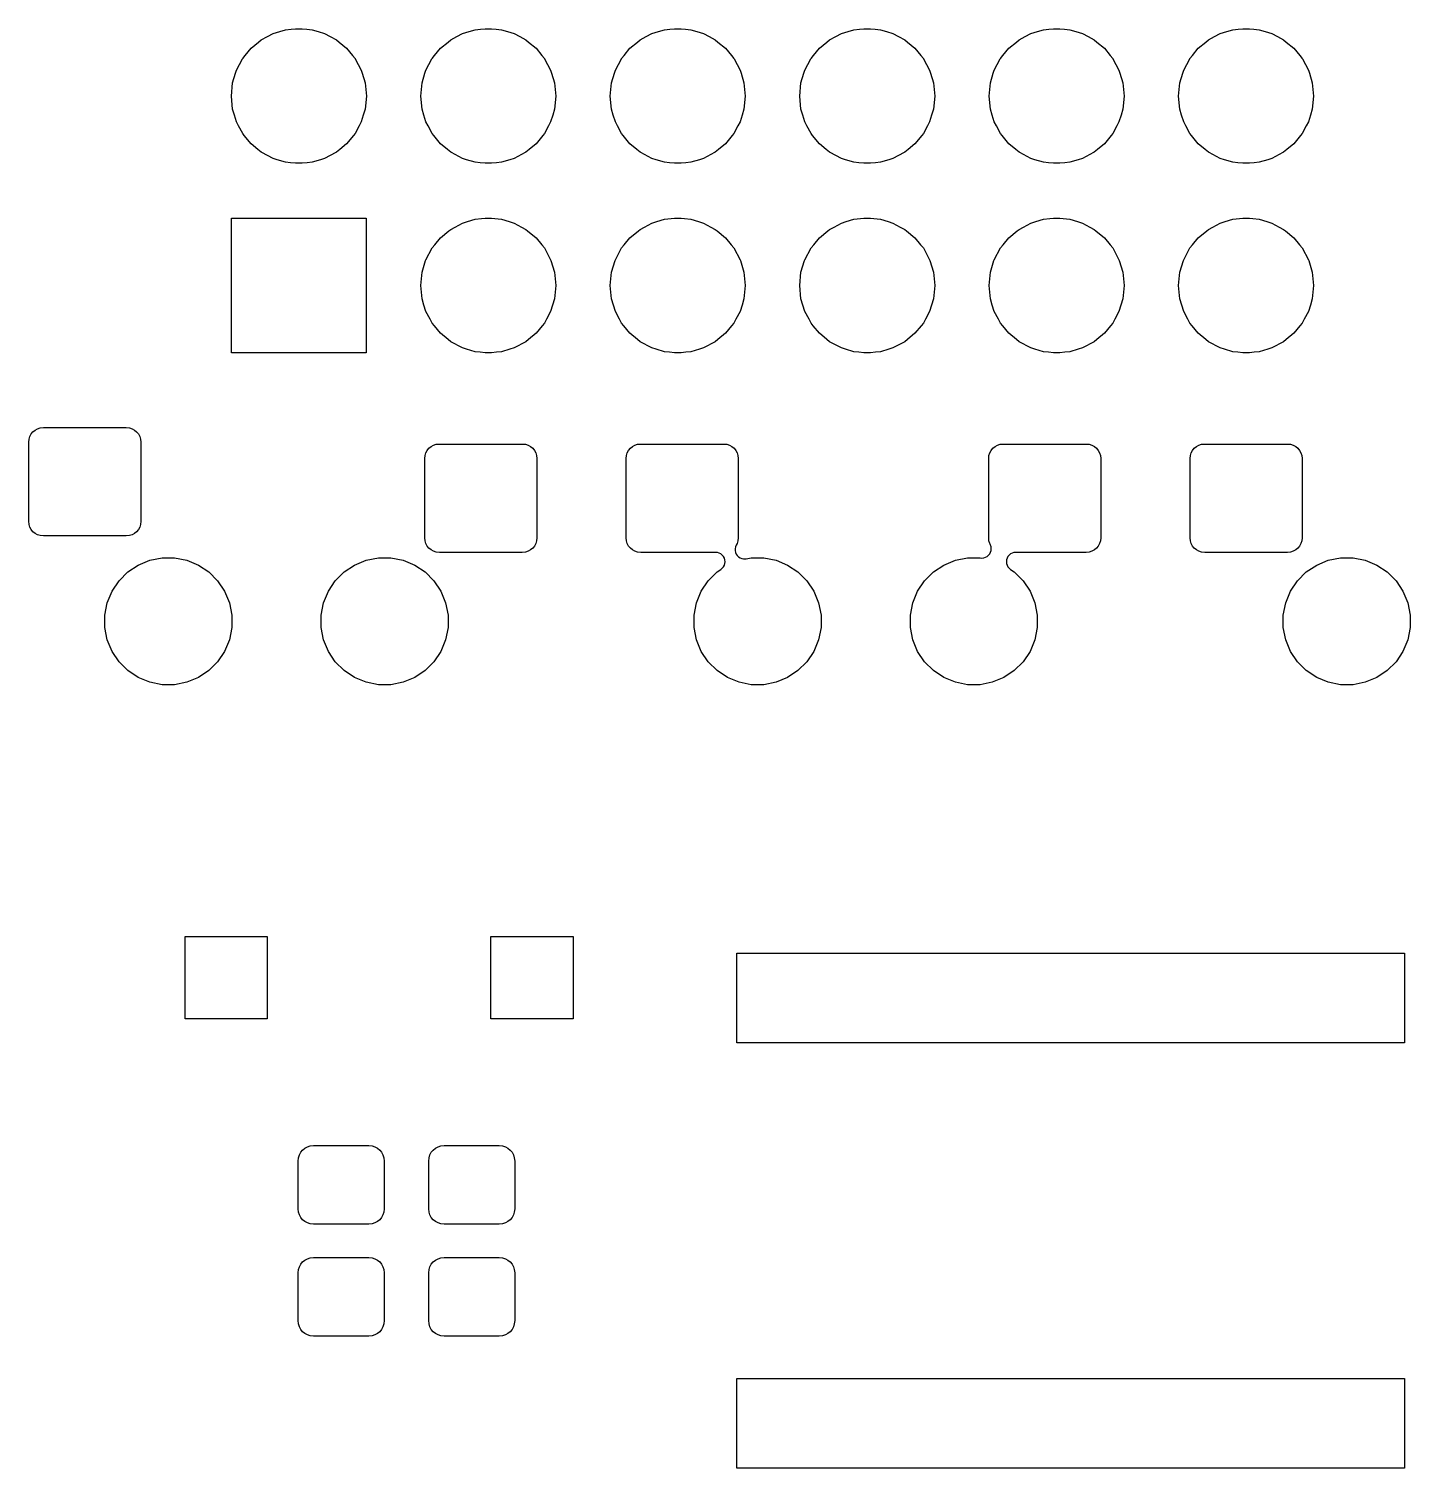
# Model space of a CAD drawing. Extents: x 52 to 208, y -131 to -34.
# Drawn here: x 163.19 to 181.72, y -128.94 to -109.64 of the extents above; entities that cross this region are included whole.
import ezdxf

# ---------------------------------------------------------------- set-up
doc = ezdxf.new("R2010")
doc.units = 0
doc.header["$MEASUREMENT"] = 0
doc.layers.add('BLACK', color=7, linetype='CONTINUOUS')

msp = doc.modelspace()

# ---------------------------------------------------------------- linework, layer by layer
at = {"layer": 'BLACK', "linetype": 'CONTINUOUS'}
for p, q in [((166.313, -109.791), (166.395, -109.748)), ((166.395, -109.748), (166.47, -109.708)), ((166.47, -109.708), (166.559, -109.681)), ((166.559, -109.681), (166.639, -109.656)), ((166.639, -109.656), (166.711, -109.649)), ((166.711, -109.649), (166.772, -109.643)), ((166.772, -109.643), (166.86, -109.643)), ((166.86, -109.643), (166.921, -109.649)), ((166.921, -109.649), (166.993, -109.656)), ((166.993, -109.656), (167.073, -109.681)), ((167.073, -109.681), (167.162, -109.708)), ((167.162, -109.708), (167.237, -109.748)), ((167.237, -109.748), (167.319, -109.791)), ((168.853, -109.791), (168.935, -109.748)), ((168.935, -109.748), (169.01, -109.708)), ((169.01, -109.708), (169.099, -109.681)), ((169.099, -109.681), (169.179, -109.656)), ((169.179, -109.656), (169.251, -109.649)), ((169.251, -109.649), (169.312, -109.643)), ((169.312, -109.643), (169.4, -109.643)), ((169.4, -109.643), (169.461, -109.649)), ((169.461, -109.649), (169.533, -109.656)), ((169.533, -109.656), (169.613, -109.681)), ((169.613, -109.681), (169.702, -109.708)), ((169.702, -109.708), (169.777, -109.748)), ((169.777, -109.748), (169.859, -109.791)), ((171.393, -109.791), (171.475, -109.748)), ((171.475, -109.748), (171.55, -109.708)), ((171.55, -109.708), (171.639, -109.681)), ((171.639, -109.681), (171.719, -109.656)), ((171.719, -109.656), (171.791, -109.649)), ((171.791, -109.649), (171.852, -109.643)), ((171.852, -109.643), (171.94, -109.643)), ((171.94, -109.643), (172.001, -109.649)), ((172.001, -109.649), (172.073, -109.656)), ((172.073, -109.656), (172.153, -109.681)), ((172.153, -109.681), (172.242, -109.708)), ((172.242, -109.708), (172.317, -109.748)), ((172.317, -109.748), (172.399, -109.791)), ((173.933, -109.791), (174.015, -109.748)), ((174.015, -109.748), (174.09, -109.708)), ((174.09, -109.708), (174.179, -109.681)), ((174.179, -109.681), (174.259, -109.656)), ((174.259, -109.656), (174.331, -109.649)), ((174.331, -109.649), (174.392, -109.643)), ((174.392, -109.643), (174.48, -109.643)), ((174.48, -109.643), (174.541, -109.649)), ((174.541, -109.649), (174.613, -109.656)), ((174.613, -109.656), (174.693, -109.681)), ((174.693, -109.681), (174.782, -109.708)), ((174.782, -109.708), (174.857, -109.748)), ((174.857, -109.748), (174.939, -109.791)), ((176.473, -109.791), (176.555, -109.748)), ((176.555, -109.748), (176.63, -109.708)), ((176.63, -109.708), (176.719, -109.681)), ((176.719, -109.681), (176.799, -109.656)), ((176.799, -109.656), (176.871, -109.649)), ((176.871, -109.649), (176.932, -109.643)), ((176.932, -109.643), (177.02, -109.643)), ((177.02, -109.643), (177.081, -109.649)), ((177.081, -109.649), (177.153, -109.656)), ((177.153, -109.656), (177.233, -109.681)), ((177.233, -109.681), (177.322, -109.708)), ((177.322, -109.708), (177.397, -109.748)), ((177.397, -109.748), (177.479, -109.791)), ((179.013, -109.791), (179.095, -109.748)), ((179.095, -109.748), (179.17, -109.708)), ((179.17, -109.708), (179.259, -109.681)), ((179.259, -109.681), (179.339, -109.656)), ((179.339, -109.656), (179.411, -109.649)), ((179.411, -109.649), (179.472, -109.643)), ((179.472, -109.643), (179.56, -109.643)), ((179.56, -109.643), (179.621, -109.649)), ((179.621, -109.649), (179.693, -109.656)), ((179.693, -109.656), (179.773, -109.681)), ((179.773, -109.681), (179.862, -109.708)), ((179.862, -109.708), (179.937, -109.748)), ((179.937, -109.748), (180.019, -109.791)), ((166.097, -110), (166.176, -109.904)), ((166.176, -109.904), (166.277, -109.821)), ((166.277, -109.821), (166.313, -109.791)), ((167.319, -109.791), (167.355, -109.821)), ((167.355, -109.821), (167.456, -109.904)), ((167.456, -109.904), (167.535, -110)), ((168.637, -110), (168.716, -109.904)), ((168.716, -109.904), (168.817, -109.821)), ((168.817, -109.821), (168.853, -109.791)), ((169.859, -109.791), (169.895, -109.821)), ((169.895, -109.821), (169.996, -109.904)), ((169.996, -109.904), (170.075, -110)), ((171.177, -110), (171.256, -109.904)), ((171.256, -109.904), (171.357, -109.821)), ((171.357, -109.821), (171.393, -109.791)), ((172.399, -109.791), (172.435, -109.821)), ((172.435, -109.821), (172.536, -109.904)), ((172.536, -109.904), (172.615, -110)), ((173.717, -110), (173.796, -109.904)), ((173.796, -109.904), (173.897, -109.821)), ((173.897, -109.821), (173.933, -109.791)), ((174.939, -109.791), (174.975, -109.821)), ((174.975, -109.821), (175.076, -109.904)), ((175.076, -109.904), (175.155, -110)), ((176.257, -110), (176.336, -109.904)), ((176.336, -109.904), (176.437, -109.821)), ((176.437, -109.821), (176.473, -109.791)), ((177.479, -109.791), (177.515, -109.821)), ((177.515, -109.821), (177.616, -109.904)), ((177.616, -109.904), (177.695, -110)), ((178.797, -110), (178.876, -109.904)), ((178.876, -109.904), (178.977, -109.821)), ((178.977, -109.821), (179.013, -109.791)), ((180.019, -109.791), (180.055, -109.821)), ((180.055, -109.821), (180.156, -109.904)), ((180.156, -109.904), (180.235, -110)), ((165.98, -110.198), (166.061, -110.045)), ((166.061, -110.045), (166.063, -110.041)), ((166.063, -110.041), (166.097, -110)), ((167.535, -110), (167.569, -110.041)), ((167.569, -110.041), (167.571, -110.045)), ((167.571, -110.045), (167.652, -110.198)), ((168.52, -110.198), (168.601, -110.045)), ((168.601, -110.045), (168.603, -110.041)), ((168.603, -110.041), (168.637, -110)), ((170.075, -110), (170.109, -110.041)), ((170.109, -110.041), (170.111, -110.045)), ((170.111, -110.045), (170.192, -110.198)), ((171.06, -110.198), (171.141, -110.045)), ((171.141, -110.045), (171.143, -110.041)), ((171.143, -110.041), (171.177, -110)), ((172.615, -110), (172.649, -110.041)), ((172.649, -110.041), (172.651, -110.045)), ((172.651, -110.045), (172.732, -110.198)), ((173.6, -110.198), (173.681, -110.045)), ((173.681, -110.045), (173.683, -110.041)), ((173.683, -110.041), (173.717, -110)), ((175.155, -110), (175.189, -110.041)), ((175.189, -110.041), (175.191, -110.045)), ((175.191, -110.045), (175.272, -110.198)), ((176.14, -110.198), (176.221, -110.045)), ((176.221, -110.045), (176.223, -110.041)), ((176.223, -110.041), (176.257, -110)), ((177.695, -110), (177.729, -110.041)), ((177.729, -110.041), (177.731, -110.045)), ((177.731, -110.045), (177.812, -110.198)), ((178.68, -110.198), (178.761, -110.045)), ((178.761, -110.045), (178.763, -110.041)), ((178.763, -110.041), (178.797, -110)), ((180.235, -110), (180.269, -110.041)), ((180.269, -110.041), (180.271, -110.045)), ((180.271, -110.045), (180.352, -110.198)), ((165.928, -110.367), (165.967, -110.237)), ((165.967, -110.237), (165.98, -110.198)), ((167.652, -110.198), (167.665, -110.237)), ((167.665, -110.237), (167.704, -110.367)), ((168.468, -110.367), (168.507, -110.237)), ((168.507, -110.237), (168.52, -110.198)), ((170.192, -110.198), (170.205, -110.237)), ((170.205, -110.237), (170.244, -110.367)), ((171.008, -110.367), (171.047, -110.237)), ((171.047, -110.237), (171.06, -110.198)), ((172.732, -110.198), (172.745, -110.237)), ((172.745, -110.237), (172.784, -110.367)), ((173.548, -110.367), (173.587, -110.237)), ((173.587, -110.237), (173.6, -110.198)), ((175.272, -110.198), (175.285, -110.237)), ((175.285, -110.237), (175.324, -110.367)), ((176.088, -110.367), (176.127, -110.237)), ((176.127, -110.237), (176.14, -110.198)), ((177.812, -110.198), (177.825, -110.237)), ((177.825, -110.237), (177.864, -110.367)), ((178.628, -110.367), (178.667, -110.237)), ((178.667, -110.237), (178.68, -110.198)), ((180.352, -110.198), (180.365, -110.237)), ((180.365, -110.237), (180.404, -110.367)), ((165.911, -110.544), (165.928, -110.367)), ((167.704, -110.367), (167.721, -110.544)), ((168.451, -110.544), (168.468, -110.367)), ((170.244, -110.367), (170.261, -110.544)), ((170.991, -110.544), (171.008, -110.367)), ((172.784, -110.367), (172.801, -110.544)), ((173.531, -110.544), (173.548, -110.367)), ((175.324, -110.367), (175.341, -110.544)), ((176.071, -110.544), (176.088, -110.367)), ((177.864, -110.367), (177.881, -110.544)), ((178.611, -110.544), (178.628, -110.367)), ((180.404, -110.367), (180.421, -110.544)), ((165.928, -110.721), (165.911, -110.544)), ((165.952, -110.799), (165.928, -110.721)), ((167.704, -110.721), (167.68, -110.799)), ((167.721, -110.544), (167.704, -110.721)), ((168.468, -110.721), (168.451, -110.544)), ((168.492, -110.799), (168.468, -110.721)), ((170.244, -110.721), (170.22, -110.799)), ((170.261, -110.544), (170.244, -110.721)), ((171.008, -110.721), (170.991, -110.544)), ((171.032, -110.799), (171.008, -110.721)), ((172.784, -110.721), (172.76, -110.799)), ((172.801, -110.544), (172.784, -110.721)), ((173.548, -110.721), (173.531, -110.544)), ((173.572, -110.799), (173.548, -110.721)), ((175.324, -110.721), (175.3, -110.799)), ((175.341, -110.544), (175.324, -110.721)), ((176.088, -110.721), (176.071, -110.544)), ((176.112, -110.799), (176.088, -110.721)), ((177.864, -110.721), (177.84, -110.799)), ((177.881, -110.544), (177.864, -110.721)), ((178.628, -110.721), (178.611, -110.544)), ((178.652, -110.799), (178.628, -110.721)), ((180.404, -110.721), (180.38, -110.799)), ((180.421, -110.544), (180.404, -110.721)), ((165.98, -110.89), (165.952, -110.799)), ((166.009, -110.945), (165.98, -110.89)), ((167.652, -110.89), (167.623, -110.945)), ((167.68, -110.799), (167.652, -110.89)), ((168.52, -110.89), (168.492, -110.799)), ((168.549, -110.945), (168.52, -110.89)), ((170.192, -110.89), (170.163, -110.945)), ((170.22, -110.799), (170.192, -110.89)), ((171.06, -110.89), (171.032, -110.799)), ((171.089, -110.945), (171.06, -110.89)), ((172.732, -110.89), (172.703, -110.945)), ((172.76, -110.799), (172.732, -110.89)), ((173.6, -110.89), (173.572, -110.799)), ((173.629, -110.945), (173.6, -110.89)), ((175.272, -110.89), (175.243, -110.945)), ((175.3, -110.799), (175.272, -110.89)), ((176.14, -110.89), (176.112, -110.799)), ((176.169, -110.945), (176.14, -110.89)), ((177.812, -110.89), (177.783, -110.945)), ((177.84, -110.799), (177.812, -110.89)), ((178.68, -110.89), (178.652, -110.799)), ((178.709, -110.945), (178.68, -110.89)), ((180.352, -110.89), (180.323, -110.945)), ((180.38, -110.799), (180.352, -110.89)), ((166.063, -111.047), (166.009, -110.945)), ((166.085, -111.073), (166.063, -111.047)), ((166.176, -111.184), (166.085, -111.073)), ((167.547, -111.073), (167.456, -111.184)), ((167.569, -111.047), (167.547, -111.073)), ((167.623, -110.945), (167.569, -111.047)), ((168.603, -111.047), (168.549, -110.945)), ((168.625, -111.073), (168.603, -111.047)), ((168.716, -111.184), (168.625, -111.073)), ((170.087, -111.073), (169.996, -111.184)), ((170.109, -111.047), (170.087, -111.073)), ((170.163, -110.945), (170.109, -111.047)), ((171.143, -111.047), (171.089, -110.945)), ((171.165, -111.073), (171.143, -111.047)), ((171.256, -111.184), (171.165, -111.073)), ((172.627, -111.073), (172.536, -111.184)), ((172.649, -111.047), (172.627, -111.073)), ((172.703, -110.945), (172.649, -111.047)), ((173.683, -111.047), (173.629, -110.945)), ((173.705, -111.073), (173.683, -111.047)), ((173.796, -111.184), (173.705, -111.073)), ((175.167, -111.073), (175.076, -111.184)), ((175.189, -111.047), (175.167, -111.073)), ((175.243, -110.945), (175.189, -111.047)), ((176.223, -111.047), (176.169, -110.945)), ((176.245, -111.073), (176.223, -111.047)), ((176.336, -111.184), (176.245, -111.073)), ((177.707, -111.073), (177.616, -111.184)), ((177.729, -111.047), (177.707, -111.073)), ((177.783, -110.945), (177.729, -111.047)), ((178.763, -111.047), (178.709, -110.945)), ((178.785, -111.073), (178.763, -111.047)), ((178.876, -111.184), (178.785, -111.073)), ((180.247, -111.073), (180.156, -111.184)), ((180.269, -111.047), (180.247, -111.073)), ((180.323, -110.945), (180.269, -111.047)), ((166.268, -111.26), (166.176, -111.184)), ((166.313, -111.297), (166.268, -111.26)), ((166.321, -111.301), (166.313, -111.297)), ((166.47, -111.38), (166.321, -111.301)), ((167.311, -111.301), (167.162, -111.38)), ((167.319, -111.297), (167.311, -111.301)), ((167.364, -111.26), (167.319, -111.297)), ((167.456, -111.184), (167.364, -111.26)), ((168.808, -111.26), (168.716, -111.184)), ((168.853, -111.297), (168.808, -111.26)), ((168.861, -111.301), (168.853, -111.297)), ((169.01, -111.38), (168.861, -111.301)), ((169.851, -111.301), (169.702, -111.38)), ((169.859, -111.297), (169.851, -111.301)), ((169.904, -111.26), (169.859, -111.297)), ((169.996, -111.184), (169.904, -111.26)), ((171.348, -111.26), (171.256, -111.184)), ((171.393, -111.297), (171.348, -111.26)), ((171.401, -111.301), (171.393, -111.297)), ((171.55, -111.38), (171.401, -111.301)), ((172.391, -111.301), (172.242, -111.38)), ((172.399, -111.297), (172.391, -111.301)), ((172.444, -111.26), (172.399, -111.297)), ((172.536, -111.184), (172.444, -111.26)), ((173.888, -111.26), (173.796, -111.184)), ((173.933, -111.297), (173.888, -111.26)), ((173.941, -111.301), (173.933, -111.297)), ((174.09, -111.38), (173.941, -111.301)), ((174.931, -111.301), (174.782, -111.38)), ((174.939, -111.297), (174.931, -111.301)), ((174.984, -111.26), (174.939, -111.297)), ((175.076, -111.184), (174.984, -111.26)), ((176.428, -111.26), (176.336, -111.184)), ((176.473, -111.297), (176.428, -111.26)), ((176.481, -111.301), (176.473, -111.297)), ((176.63, -111.38), (176.481, -111.301)), ((177.471, -111.301), (177.322, -111.38)), ((177.479, -111.297), (177.471, -111.301)), ((177.524, -111.26), (177.479, -111.297)), ((177.616, -111.184), (177.524, -111.26)), ((178.968, -111.26), (178.876, -111.184)), ((179.013, -111.297), (178.968, -111.26)), ((179.021, -111.301), (179.013, -111.297)), ((179.17, -111.38), (179.021, -111.301)), ((180.011, -111.301), (179.862, -111.38)), ((180.019, -111.297), (180.011, -111.301)), ((180.064, -111.26), (180.019, -111.297)), ((180.156, -111.184), (180.064, -111.26)), ((166.526, -111.398), (166.47, -111.38)), ((166.639, -111.432), (166.526, -111.398)), ((166.706, -111.438), (166.639, -111.432)), ((166.772, -111.445), (166.706, -111.438)), ((166.86, -111.445), (166.772, -111.445)), ((166.926, -111.438), (166.86, -111.445)), ((166.993, -111.432), (166.926, -111.438)), ((167.106, -111.398), (166.993, -111.432)), ((167.162, -111.38), (167.106, -111.398)), ((169.066, -111.398), (169.01, -111.38)), ((169.179, -111.432), (169.066, -111.398)), ((169.246, -111.438), (169.179, -111.432)), ((169.312, -111.445), (169.246, -111.438)), ((169.4, -111.445), (169.312, -111.445)), ((169.466, -111.438), (169.4, -111.445)), ((169.533, -111.432), (169.466, -111.438)), ((169.646, -111.398), (169.533, -111.432)), ((169.702, -111.38), (169.646, -111.398)), ((171.606, -111.398), (171.55, -111.38)), ((171.719, -111.432), (171.606, -111.398)), ((171.786, -111.438), (171.719, -111.432)), ((171.852, -111.445), (171.786, -111.438)), ((171.94, -111.445), (171.852, -111.445)), ((172.006, -111.438), (171.94, -111.445)), ((172.073, -111.432), (172.006, -111.438)), ((172.186, -111.398), (172.073, -111.432)), ((172.242, -111.38), (172.186, -111.398)), ((174.146, -111.398), (174.09, -111.38)), ((174.259, -111.432), (174.146, -111.398)), ((174.326, -111.438), (174.259, -111.432)), ((174.392, -111.445), (174.326, -111.438)), ((174.48, -111.445), (174.392, -111.445)), ((174.546, -111.438), (174.48, -111.445)), ((174.613, -111.432), (174.546, -111.438)), ((174.726, -111.398), (174.613, -111.432)), ((174.782, -111.38), (174.726, -111.398)), ((176.686, -111.398), (176.63, -111.38)), ((176.799, -111.432), (176.686, -111.398)), ((176.866, -111.438), (176.799, -111.432)), ((176.932, -111.445), (176.866, -111.438)), ((177.02, -111.445), (176.932, -111.445)), ((177.086, -111.438), (177.02, -111.445)), ((177.153, -111.432), (177.086, -111.438)), ((177.266, -111.398), (177.153, -111.432)), ((177.322, -111.38), (177.266, -111.398)), ((179.226, -111.398), (179.17, -111.38)), ((179.339, -111.432), (179.226, -111.398)), ((179.406, -111.438), (179.339, -111.432)), ((179.472, -111.445), (179.406, -111.438)), ((179.56, -111.445), (179.472, -111.445)), ((179.626, -111.438), (179.56, -111.445)), ((179.693, -111.432), (179.626, -111.438)), ((179.806, -111.398), (179.693, -111.432)), ((179.862, -111.38), (179.806, -111.398)), ((165.915, -113.985), (165.915, -112.183)), ((165.915, -112.183), (167.717, -112.183)), ((167.717, -112.183), (167.717, -113.985)), ((168.912, -112.3), (169.01, -112.248)), ((169.01, -112.248), (169.076, -112.227)), ((169.076, -112.227), (169.179, -112.196)), ((169.179, -112.196), (169.267, -112.187)), ((169.267, -112.187), (169.312, -112.183)), ((169.312, -112.183), (169.4, -112.183)), ((169.4, -112.183), (169.445, -112.187)), ((169.445, -112.187), (169.533, -112.196)), ((169.533, -112.196), (169.636, -112.227)), ((169.636, -112.227), (169.702, -112.248)), ((169.702, -112.248), (169.8, -112.3)), ((171.452, -112.3), (171.55, -112.248)), ((171.55, -112.248), (171.616, -112.227)), ((171.616, -112.227), (171.719, -112.196)), ((171.719, -112.196), (171.807, -112.187)), ((171.807, -112.187), (171.852, -112.183)), ((171.852, -112.183), (171.94, -112.183)), ((171.94, -112.183), (171.985, -112.187)), ((171.985, -112.187), (172.073, -112.196)), ((172.073, -112.196), (172.176, -112.227)), ((172.176, -112.227), (172.242, -112.248)), ((172.242, -112.248), (172.34, -112.3)), ((173.992, -112.3), (174.09, -112.248)), ((174.09, -112.248), (174.156, -112.227)), ((174.156, -112.227), (174.259, -112.196)), ((174.259, -112.196), (174.347, -112.187)), ((174.347, -112.187), (174.392, -112.183)), ((174.392, -112.183), (174.48, -112.183)), ((174.48, -112.183), (174.525, -112.187)), ((174.525, -112.187), (174.613, -112.196)), ((174.613, -112.196), (174.716, -112.227)), ((174.716, -112.227), (174.782, -112.248)), ((174.782, -112.248), (174.88, -112.3)), ((176.532, -112.3), (176.63, -112.248)), ((176.63, -112.248), (176.696, -112.227)), ((176.696, -112.227), (176.799, -112.196)), ((176.799, -112.196), (176.887, -112.187)), ((176.887, -112.187), (176.932, -112.183)), ((176.932, -112.183), (177.02, -112.183)), ((177.02, -112.183), (177.065, -112.187)), ((177.065, -112.187), (177.153, -112.196)), ((177.153, -112.196), (177.256, -112.227)), ((177.256, -112.227), (177.322, -112.248)), ((177.322, -112.248), (177.42, -112.3)), ((179.072, -112.3), (179.17, -112.248)), ((179.17, -112.248), (179.236, -112.227)), ((179.236, -112.227), (179.339, -112.196)), ((179.339, -112.196), (179.427, -112.187)), ((179.427, -112.187), (179.472, -112.183)), ((179.472, -112.183), (179.56, -112.183)), ((179.56, -112.183), (179.605, -112.187)), ((179.605, -112.187), (179.693, -112.196)), ((179.693, -112.196), (179.796, -112.227)), ((179.796, -112.227), (179.862, -112.248)), ((179.862, -112.248), (179.96, -112.3)), ((168.639, -112.537), (168.716, -112.444)), ((168.716, -112.444), (168.829, -112.351)), ((168.829, -112.351), (168.853, -112.331)), ((168.853, -112.331), (168.912, -112.3)), ((169.8, -112.3), (169.859, -112.331)), ((169.859, -112.331), (169.883, -112.351)), ((169.883, -112.351), (169.996, -112.444)), ((169.996, -112.444), (170.073, -112.537)), ((171.179, -112.537), (171.256, -112.444)), ((171.256, -112.444), (171.369, -112.351)), ((171.369, -112.351), (171.393, -112.331)), ((171.393, -112.331), (171.452, -112.3)), ((172.34, -112.3), (172.399, -112.331)), ((172.399, -112.331), (172.423, -112.351)), ((172.423, -112.351), (172.536, -112.444)), ((172.536, -112.444), (172.613, -112.537)), ((173.719, -112.537), (173.796, -112.444)), ((173.796, -112.444), (173.909, -112.351)), ((173.909, -112.351), (173.933, -112.331)), ((173.933, -112.331), (173.992, -112.3)), ((174.88, -112.3), (174.939, -112.331)), ((174.939, -112.331), (174.963, -112.351)), ((174.963, -112.351), (175.076, -112.444)), ((175.076, -112.444), (175.153, -112.537)), ((176.259, -112.537), (176.336, -112.444)), ((176.336, -112.444), (176.449, -112.351)), ((176.449, -112.351), (176.473, -112.331)), ((176.473, -112.331), (176.532, -112.3)), ((177.42, -112.3), (177.479, -112.331)), ((177.479, -112.331), (177.503, -112.351)), ((177.503, -112.351), (177.616, -112.444)), ((177.616, -112.444), (177.693, -112.537)), ((178.799, -112.537), (178.876, -112.444)), ((178.876, -112.444), (178.989, -112.351)), ((178.989, -112.351), (179.013, -112.331)), ((179.013, -112.331), (179.072, -112.3)), ((179.96, -112.3), (180.019, -112.331)), ((180.019, -112.331), (180.043, -112.351)), ((180.043, -112.351), (180.156, -112.444)), ((180.156, -112.444), (180.233, -112.537)), ((168.52, -112.738), (168.603, -112.581)), ((168.603, -112.581), (168.639, -112.537)), ((168.603, -112.581), (168.603, -112.581)), ((170.073, -112.537), (170.109, -112.581)), ((170.109, -112.581), (170.109, -112.581)), ((170.109, -112.581), (170.192, -112.738)), ((171.06, -112.738), (171.143, -112.581)), ((171.143, -112.581), (171.179, -112.537)), ((171.143, -112.581), (171.143, -112.581)), ((172.613, -112.537), (172.649, -112.581)), ((172.649, -112.581), (172.649, -112.581)), ((172.649, -112.581), (172.732, -112.738)), ((173.6, -112.738), (173.683, -112.581)), ((173.683, -112.581), (173.719, -112.537)), ((173.683, -112.581), (173.683, -112.581)), ((175.153, -112.537), (175.189, -112.581)), ((175.189, -112.581), (175.189, -112.581)), ((175.189, -112.581), (175.272, -112.738)), ((176.14, -112.738), (176.223, -112.581)), ((176.223, -112.581), (176.259, -112.537)), ((176.223, -112.581), (176.223, -112.581)), ((177.693, -112.537), (177.729, -112.581)), ((177.729, -112.581), (177.729, -112.581)), ((177.729, -112.581), (177.812, -112.738)), ((178.68, -112.738), (178.763, -112.581)), ((178.763, -112.581), (178.799, -112.537)), ((178.763, -112.581), (178.763, -112.581)), ((180.233, -112.537), (180.269, -112.581)), ((180.269, -112.581), (180.269, -112.581)), ((180.269, -112.581), (180.352, -112.738)), ((168.468, -112.907), (168.516, -112.748)), ((168.516, -112.748), (168.52, -112.738)), ((170.192, -112.738), (170.196, -112.748)), ((170.196, -112.748), (170.244, -112.907)), ((171.008, -112.907), (171.056, -112.748)), ((171.056, -112.748), (171.06, -112.738)), ((172.732, -112.738), (172.736, -112.748)), ((172.736, -112.748), (172.784, -112.907)), ((173.548, -112.907), (173.596, -112.748)), ((173.596, -112.748), (173.6, -112.738)), ((175.272, -112.738), (175.276, -112.748)), ((175.276, -112.748), (175.324, -112.907)), ((176.088, -112.907), (176.136, -112.748)), ((176.136, -112.748), (176.14, -112.738)), ((177.812, -112.738), (177.816, -112.748)), ((177.816, -112.748), (177.864, -112.907)), ((178.628, -112.907), (178.676, -112.748)), ((178.676, -112.748), (178.68, -112.738)), ((180.352, -112.738), (180.356, -112.748)), ((180.356, -112.748), (180.404, -112.907)), ((168.451, -113.084), (168.468, -112.907)), ((170.244, -112.907), (170.261, -113.084)), ((170.991, -113.084), (171.008, -112.907)), ((172.784, -112.907), (172.801, -113.084)), ((173.531, -113.084), (173.548, -112.907)), ((175.324, -112.907), (175.341, -113.084)), ((176.071, -113.084), (176.088, -112.907)), ((177.864, -112.907), (177.881, -113.084)), ((178.611, -113.084), (178.628, -112.907)), ((180.404, -112.907), (180.421, -113.084)), ((168.468, -113.261), (168.451, -113.084)), ((170.261, -113.084), (170.244, -113.261)), ((171.008, -113.261), (170.991, -113.084)), ((172.801, -113.084), (172.784, -113.261)), ((173.548, -113.261), (173.531, -113.084)), ((175.341, -113.084), (175.324, -113.261)), ((176.088, -113.261), (176.071, -113.084)), ((177.881, -113.084), (177.864, -113.261)), ((178.628, -113.261), (178.611, -113.084)), ((180.421, -113.084), (180.404, -113.261)), ((168.494, -113.348), (168.468, -113.261)), ((168.52, -113.43), (168.494, -113.348)), ((168.576, -113.536), (168.52, -113.43)), ((170.192, -113.43), (170.136, -113.536)), ((170.218, -113.348), (170.192, -113.43)), ((170.244, -113.261), (170.218, -113.348)), ((171.034, -113.348), (171.008, -113.261)), ((171.06, -113.43), (171.034, -113.348)), ((171.116, -113.536), (171.06, -113.43)), ((172.732, -113.43), (172.676, -113.536)), ((172.758, -113.348), (172.732, -113.43)), ((172.784, -113.261), (172.758, -113.348)), ((173.574, -113.348), (173.548, -113.261)), ((173.6, -113.43), (173.574, -113.348)), ((173.656, -113.536), (173.6, -113.43)), ((175.272, -113.43), (175.216, -113.536)), ((175.298, -113.348), (175.272, -113.43)), ((175.324, -113.261), (175.298, -113.348)), ((176.114, -113.348), (176.088, -113.261)), ((176.14, -113.43), (176.114, -113.348)), ((176.196, -113.536), (176.14, -113.43)), ((177.812, -113.43), (177.756, -113.536)), ((177.838, -113.348), (177.812, -113.43)), ((177.864, -113.261), (177.838, -113.348)), ((178.654, -113.348), (178.628, -113.261)), ((178.68, -113.43), (178.654, -113.348)), ((178.736, -113.536), (178.68, -113.43)), ((180.352, -113.43), (180.296, -113.536)), ((180.378, -113.348), (180.352, -113.43)), ((180.404, -113.261), (180.378, -113.348)), ((168.603, -113.587), (168.576, -113.536)), ((168.633, -113.623), (168.603, -113.587)), ((168.716, -113.724), (168.633, -113.623)), ((170.079, -113.623), (169.996, -113.724)), ((170.109, -113.587), (170.079, -113.623)), ((170.136, -113.536), (170.109, -113.587)), ((171.143, -113.587), (171.116, -113.536)), ((171.173, -113.623), (171.143, -113.587)), ((171.256, -113.724), (171.173, -113.623)), ((172.619, -113.623), (172.536, -113.724)), ((172.649, -113.587), (172.619, -113.623)), ((172.676, -113.536), (172.649, -113.587)), ((173.683, -113.587), (173.656, -113.536)), ((173.713, -113.623), (173.683, -113.587)), ((173.796, -113.724), (173.713, -113.623)), ((175.159, -113.623), (175.076, -113.724)), ((175.189, -113.587), (175.159, -113.623)), ((175.216, -113.536), (175.189, -113.587)), ((176.223, -113.587), (176.196, -113.536)), ((176.253, -113.623), (176.223, -113.587)), ((176.336, -113.724), (176.253, -113.623)), ((177.699, -113.623), (177.616, -113.724)), ((177.729, -113.587), (177.699, -113.623)), ((177.756, -113.536), (177.729, -113.587)), ((178.763, -113.587), (178.736, -113.536)), ((178.793, -113.623), (178.763, -113.587)), ((178.876, -113.724), (178.793, -113.623)), ((180.239, -113.623), (180.156, -113.724)), ((180.269, -113.587), (180.239, -113.623)), ((180.296, -113.536), (180.269, -113.587)), ((168.817, -113.807), (168.716, -113.724)), ((168.853, -113.837), (168.817, -113.807)), ((169.895, -113.807), (169.859, -113.837)), ((169.996, -113.724), (169.895, -113.807)), ((171.357, -113.807), (171.256, -113.724)), ((171.393, -113.837), (171.357, -113.807)), ((172.435, -113.807), (172.399, -113.837)), ((172.536, -113.724), (172.435, -113.807)), ((173.897, -113.807), (173.796, -113.724)), ((173.933, -113.837), (173.897, -113.807)), ((174.975, -113.807), (174.939, -113.837)), ((175.076, -113.724), (174.975, -113.807)), ((176.437, -113.807), (176.336, -113.724)), ((176.473, -113.837), (176.437, -113.807)), ((177.515, -113.807), (177.479, -113.837)), ((177.616, -113.724), (177.515, -113.807)), ((178.977, -113.807), (178.876, -113.724)), ((179.013, -113.837), (178.977, -113.807)), ((180.055, -113.807), (180.019, -113.837)), ((180.156, -113.724), (180.055, -113.807)), ((167.717, -113.985), (165.915, -113.985)), ((169.01, -113.92), (168.853, -113.837)), ((168.853, -113.837), (168.853, -113.837)), ((169.066, -113.938), (169.01, -113.92)), ((169.179, -113.972), (169.066, -113.938)), ((169.246, -113.978), (169.179, -113.972)), ((169.312, -113.985), (169.246, -113.978)), ((169.4, -113.985), (169.312, -113.985)), ((169.466, -113.978), (169.4, -113.985)), ((169.533, -113.972), (169.466, -113.978)), ((169.646, -113.938), (169.533, -113.972)), ((169.702, -113.92), (169.646, -113.938)), ((169.859, -113.837), (169.702, -113.92)), ((169.859, -113.837), (169.859, -113.837)), ((171.55, -113.92), (171.393, -113.837)), ((171.393, -113.837), (171.393, -113.837)), ((171.606, -113.938), (171.55, -113.92)), ((171.719, -113.972), (171.606, -113.938)), ((171.786, -113.978), (171.719, -113.972)), ((171.852, -113.985), (171.786, -113.978)), ((171.94, -113.985), (171.852, -113.985)), ((172.006, -113.978), (171.94, -113.985)), ((172.073, -113.972), (172.006, -113.978)), ((172.186, -113.938), (172.073, -113.972)), ((172.242, -113.92), (172.186, -113.938)), ((172.399, -113.837), (172.242, -113.92)), ((172.399, -113.837), (172.399, -113.837)), ((174.09, -113.92), (173.933, -113.837)), ((173.933, -113.837), (173.933, -113.837)), ((174.146, -113.938), (174.09, -113.92)), ((174.259, -113.972), (174.146, -113.938)), ((174.326, -113.978), (174.259, -113.972)), ((174.392, -113.985), (174.326, -113.978)), ((174.48, -113.985), (174.392, -113.985)), ((174.546, -113.978), (174.48, -113.985)), ((174.613, -113.972), (174.546, -113.978)), ((174.726, -113.938), (174.613, -113.972)), ((174.782, -113.92), (174.726, -113.938)), ((174.939, -113.837), (174.782, -113.92)), ((174.939, -113.837), (174.939, -113.837)), ((176.63, -113.92), (176.473, -113.837)), ((176.473, -113.837), (176.473, -113.837)), ((176.686, -113.938), (176.63, -113.92)), ((176.799, -113.972), (176.686, -113.938)), ((176.866, -113.978), (176.799, -113.972)), ((176.932, -113.985), (176.866, -113.978)), ((177.02, -113.985), (176.932, -113.985)), ((177.086, -113.978), (177.02, -113.985)), ((177.153, -113.972), (177.086, -113.978)), ((177.266, -113.938), (177.153, -113.972)), ((177.322, -113.92), (177.266, -113.938)), ((177.479, -113.837), (177.322, -113.92)), ((177.479, -113.837), (177.479, -113.837)), ((179.17, -113.92), (179.013, -113.837)), ((179.013, -113.837), (179.013, -113.837)), ((179.226, -113.938), (179.17, -113.92)), ((179.339, -113.972), (179.226, -113.938)), ((179.406, -113.978), (179.339, -113.972)), ((179.472, -113.985), (179.406, -113.978)), ((179.56, -113.985), (179.472, -113.985)), ((179.626, -113.978), (179.56, -113.985)), ((179.693, -113.972), (179.626, -113.978)), ((179.806, -113.938), (179.693, -113.972)), ((179.862, -113.92), (179.806, -113.938)), ((180.019, -113.837), (179.862, -113.92)), ((180.019, -113.837), (180.019, -113.837)), ((163.195, -115.184), (163.199, -115.141)), ((163.199, -115.141), (163.21, -115.106)), ((163.21, -115.106), (163.228, -115.073)), ((163.228, -115.073), (163.251, -115.044)), ((163.251, -115.044), (163.28, -115.021)), ((163.28, -115.021), (163.313, -115.003)), ((163.313, -115.003), (163.348, -114.992)), ((163.348, -114.992), (163.391, -114.988)), ((163.391, -114.988), (164.501, -114.988)), ((164.501, -114.988), (164.544, -114.992)), ((164.544, -114.992), (164.579, -115.003)), ((164.579, -115.003), (164.612, -115.021)), ((164.612, -115.021), (164.641, -115.044)), ((164.641, -115.044), (164.664, -115.073)), ((164.664, -115.073), (164.682, -115.106)), ((164.682, -115.106), (164.693, -115.141)), ((164.693, -115.141), (164.697, -115.184)), ((163.195, -116.244), (163.195, -115.184)), ((164.697, -115.184), (164.697, -116.244)), ((168.505, -115.404), (168.509, -115.361)), ((168.509, -115.361), (168.52, -115.326)), ((168.52, -115.326), (168.538, -115.293)), ((168.538, -115.293), (168.561, -115.264)), ((168.561, -115.264), (168.59, -115.241)), ((168.59, -115.241), (168.623, -115.223)), ((168.623, -115.223), (168.658, -115.212)), ((168.658, -115.212), (168.701, -115.208)), ((168.701, -115.208), (169.811, -115.208)), ((169.811, -115.208), (169.854, -115.212)), ((169.854, -115.212), (169.889, -115.223)), ((169.889, -115.223), (169.922, -115.241)), ((169.922, -115.241), (169.951, -115.264)), ((169.951, -115.264), (169.974, -115.293)), ((169.974, -115.293), (169.992, -115.326)), ((169.992, -115.326), (170.003, -115.361)), ((170.003, -115.361), (170.007, -115.404)), ((171.205, -115.404), (171.209, -115.361)), ((171.209, -115.361), (171.22, -115.326)), ((171.22, -115.326), (171.238, -115.293)), ((171.238, -115.293), (171.261, -115.264)), ((171.261, -115.264), (171.29, -115.241)), ((171.29, -115.241), (171.323, -115.223)), ((171.323, -115.223), (171.358, -115.212)), ((171.358, -115.212), (171.401, -115.208)), ((171.401, -115.208), (172.511, -115.208)), ((172.511, -115.208), (172.554, -115.212)), ((172.554, -115.212), (172.589, -115.223)), ((172.589, -115.223), (172.622, -115.241)), ((172.622, -115.241), (172.651, -115.264)), ((172.651, -115.264), (172.674, -115.293)), ((172.674, -115.293), (172.692, -115.326)), ((172.692, -115.326), (172.703, -115.361)), ((172.703, -115.361), (172.707, -115.404)), ((176.065, -115.404), (176.069, -115.361)), ((176.069, -115.361), (176.08, -115.326)), ((176.08, -115.326), (176.098, -115.293)), ((176.098, -115.293), (176.121, -115.264)), ((176.121, -115.264), (176.15, -115.241)), ((176.15, -115.241), (176.183, -115.223)), ((176.183, -115.223), (176.218, -115.212)), ((176.218, -115.212), (176.261, -115.208)), ((176.261, -115.208), (177.371, -115.208)), ((177.371, -115.208), (177.414, -115.212)), ((177.414, -115.212), (177.449, -115.223)), ((177.449, -115.223), (177.482, -115.241)), ((177.482, -115.241), (177.511, -115.264)), ((177.511, -115.264), (177.534, -115.293)), ((177.534, -115.293), (177.552, -115.326)), ((177.552, -115.326), (177.563, -115.361)), ((177.563, -115.361), (177.567, -115.404)), ((178.765, -115.404), (178.769, -115.361)), ((178.769, -115.361), (178.78, -115.326)), ((178.78, -115.326), (178.798, -115.293)), ((178.798, -115.293), (178.821, -115.264)), ((178.821, -115.264), (178.85, -115.241)), ((178.85, -115.241), (178.883, -115.223)), ((178.883, -115.223), (178.918, -115.212)), ((178.918, -115.212), (178.961, -115.208)), ((178.961, -115.208), (180.071, -115.208)), ((180.071, -115.208), (180.114, -115.212)), ((180.114, -115.212), (180.149, -115.223)), ((180.149, -115.223), (180.182, -115.241)), ((180.182, -115.241), (180.211, -115.264)), ((180.211, -115.264), (180.234, -115.293)), ((180.234, -115.293), (180.252, -115.326)), ((180.252, -115.326), (180.263, -115.361)), ((180.263, -115.361), (180.267, -115.404)), ((168.505, -116.464), (168.505, -115.404)), ((170.007, -115.404), (170.007, -116.464)), ((171.205, -116.464), (171.205, -115.404)), ((172.707, -115.404), (172.707, -116.464)), ((176.065, -116.464), (176.065, -115.404)), ((177.567, -115.404), (177.567, -116.464)), ((178.765, -116.464), (178.765, -115.404)), ((180.267, -115.404), (180.267, -116.464)), ((163.199, -116.287), (163.195, -116.244)), ((163.21, -116.322), (163.199, -116.287)), ((163.228, -116.355), (163.21, -116.322)), ((164.682, -116.322), (164.664, -116.355)), ((164.693, -116.287), (164.682, -116.322)), ((164.697, -116.244), (164.693, -116.287)), ((163.251, -116.384), (163.228, -116.355)), ((163.28, -116.407), (163.251, -116.384)), ((163.313, -116.425), (163.28, -116.407)), ((163.348, -116.436), (163.313, -116.425)), ((163.391, -116.44), (163.348, -116.436)), ((164.501, -116.44), (163.391, -116.44)), ((164.544, -116.436), (164.501, -116.44)), ((164.579, -116.425), (164.544, -116.436)), ((164.612, -116.407), (164.579, -116.425)), ((164.641, -116.384), (164.612, -116.407)), ((164.664, -116.355), (164.641, -116.384)), ((168.509, -116.507), (168.505, -116.464)), ((168.52, -116.542), (168.509, -116.507)), ((170.003, -116.507), (169.992, -116.542)), ((170.007, -116.464), (170.003, -116.507)), ((171.209, -116.507), (171.205, -116.464)), ((171.22, -116.542), (171.209, -116.507)), ((172.703, -116.507), (172.692, -116.542)), ((172.707, -116.464), (172.703, -116.507)), ((176.069, -116.507), (176.065, -116.464)), ((176.08, -116.542), (176.069, -116.507)), ((177.563, -116.507), (177.552, -116.542)), ((177.567, -116.464), (177.563, -116.507)), ((178.769, -116.507), (178.765, -116.464)), ((178.78, -116.542), (178.769, -116.507)), ((180.263, -116.507), (180.252, -116.542)), ((180.267, -116.464), (180.263, -116.507)), ((168.538, -116.575), (168.52, -116.542)), ((168.561, -116.604), (168.538, -116.575)), ((168.59, -116.627), (168.561, -116.604)), ((168.623, -116.645), (168.59, -116.627)), ((168.658, -116.656), (168.623, -116.645)), ((168.701, -116.66), (168.658, -116.656)), ((169.811, -116.66), (168.701, -116.66)), ((169.854, -116.656), (169.811, -116.66)), ((169.889, -116.645), (169.854, -116.656)), ((169.922, -116.627), (169.889, -116.645)), ((169.951, -116.604), (169.922, -116.627)), ((169.974, -116.575), (169.951, -116.604)), ((169.992, -116.542), (169.974, -116.575)), ((171.238, -116.575), (171.22, -116.542)), ((171.261, -116.604), (171.238, -116.575)), ((171.29, -116.627), (171.261, -116.604)), ((171.323, -116.645), (171.29, -116.627)), ((171.358, -116.656), (171.323, -116.645)), ((171.401, -116.66), (171.358, -116.656)), ((172.405, -116.66), (171.401, -116.66)), ((172.429, -116.662), (172.405, -116.66)), ((172.453, -116.67), (172.429, -116.662)), ((172.474, -116.681), (172.453, -116.67)), ((172.493, -116.697), (172.474, -116.681)), ((172.509, -116.716), (172.493, -116.697)), ((172.521, -116.737), (172.509, -116.716)), ((172.671, -116.588), (172.666, -116.612)), ((172.666, -116.612), (172.666, -116.636)), ((172.666, -116.636), (172.671, -116.66)), ((172.68, -116.565), (172.671, -116.588)), ((172.671, -116.66), (172.68, -116.683)), ((172.692, -116.542), (172.68, -116.565)), ((172.68, -116.683), (172.694, -116.703)), ((172.694, -116.703), (172.711, -116.72)), ((176.023, -116.726), (176.044, -116.714)), ((176.044, -116.714), (176.063, -116.699)), ((176.063, -116.699), (176.079, -116.68)), ((176.079, -116.68), (176.09, -116.658)), ((176.085, -116.552), (176.08, -116.542)), ((176.097, -116.586), (176.085, -116.552)), ((176.09, -116.658), (176.097, -116.635)), ((176.1, -116.611), (176.097, -116.586)), ((176.097, -116.635), (176.1, -116.611)), ((176.323, -116.716), (176.311, -116.737)), ((176.339, -116.697), (176.323, -116.716)), ((176.358, -116.681), (176.339, -116.697)), ((176.379, -116.67), (176.358, -116.681)), ((176.403, -116.662), (176.379, -116.67)), ((176.427, -116.66), (176.403, -116.662)), ((177.371, -116.66), (176.427, -116.66)), ((177.414, -116.656), (177.371, -116.66)), ((177.449, -116.645), (177.414, -116.656)), ((177.482, -116.627), (177.449, -116.645)), ((177.511, -116.604), (177.482, -116.627)), ((177.534, -116.575), (177.511, -116.604)), ((177.552, -116.542), (177.534, -116.575)), ((178.798, -116.575), (178.78, -116.542)), ((178.821, -116.604), (178.798, -116.575)), ((178.85, -116.627), (178.821, -116.604)), ((178.883, -116.645), (178.85, -116.627)), ((178.918, -116.656), (178.883, -116.645)), ((178.961, -116.66), (178.918, -116.656)), ((180.071, -116.66), (178.961, -116.66)), ((180.114, -116.656), (180.071, -116.66)), ((180.149, -116.645), (180.114, -116.656)), ((180.182, -116.627), (180.149, -116.645)), ((180.211, -116.604), (180.182, -116.627)), ((180.234, -116.575), (180.211, -116.604)), ((180.252, -116.542), (180.234, -116.575)), ((164.524, -116.923), (164.663, -116.83)), ((164.663, -116.83), (164.818, -116.766)), ((164.818, -116.766), (164.982, -116.733)), ((164.982, -116.733), (165.15, -116.733)), ((165.15, -116.733), (165.314, -116.766)), ((165.314, -116.766), (165.469, -116.83)), ((165.469, -116.83), (165.608, -116.923)), ((167.424, -116.923), (167.563, -116.83)), ((167.563, -116.83), (167.718, -116.766)), ((167.718, -116.766), (167.882, -116.733)), ((167.882, -116.733), (168.05, -116.733)), ((168.05, -116.733), (168.214, -116.766)), ((168.214, -116.766), (168.369, -116.83)), ((168.369, -116.83), (168.508, -116.923)), ((172.424, -116.923), (172.474, -116.889)), ((172.474, -116.889), (172.493, -116.873)), ((172.493, -116.873), (172.509, -116.854)), ((172.509, -116.854), (172.521, -116.833)), ((172.528, -116.761), (172.521, -116.737)), ((172.521, -116.833), (172.528, -116.809)), ((172.53, -116.785), (172.528, -116.761)), ((172.528, -116.809), (172.53, -116.785)), ((172.711, -116.72), (172.731, -116.734)), ((172.731, -116.734), (172.754, -116.743)), ((172.754, -116.743), (172.778, -116.748)), ((172.778, -116.748), (172.802, -116.748)), ((172.802, -116.748), (172.815, -116.746)), ((172.815, -116.746), (172.882, -116.733)), ((172.882, -116.733), (173.05, -116.733)), ((173.05, -116.733), (173.214, -116.766)), ((173.214, -116.766), (173.369, -116.83)), ((173.369, -116.83), (173.508, -116.923)), ((175.324, -116.923), (175.463, -116.83)), ((175.463, -116.83), (175.618, -116.766)), ((175.618, -116.766), (175.782, -116.733)), ((175.782, -116.733), (175.95, -116.733)), ((175.95, -116.733), (175.95, -116.733)), ((175.95, -116.733), (175.975, -116.736)), ((175.975, -116.736), (175.999, -116.733)), ((175.999, -116.733), (176.023, -116.726)), ((176.304, -116.761), (176.302, -116.785)), ((176.302, -116.785), (176.304, -116.809)), ((176.311, -116.737), (176.304, -116.761)), ((176.304, -116.809), (176.311, -116.833)), ((176.311, -116.833), (176.323, -116.854)), ((176.323, -116.854), (176.339, -116.873)), ((176.339, -116.873), (176.358, -116.889)), ((176.358, -116.889), (176.408, -116.923)), ((180.324, -116.923), (180.463, -116.83)), ((180.463, -116.83), (180.618, -116.766)), ((180.618, -116.766), (180.782, -116.733)), ((180.782, -116.733), (180.95, -116.733)), ((180.95, -116.733), (181.114, -116.766)), ((181.114, -116.766), (181.269, -116.83)), ((181.269, -116.83), (181.408, -116.923)), ((164.312, -117.181), (164.405, -117.042)), ((164.405, -117.042), (164.524, -116.923)), ((165.608, -116.923), (165.727, -117.042)), ((165.727, -117.042), (165.82, -117.181)), ((167.212, -117.181), (167.305, -117.042)), ((167.305, -117.042), (167.424, -116.923)), ((168.508, -116.923), (168.627, -117.042)), ((168.627, -117.042), (168.72, -117.181)), ((172.212, -117.181), (172.305, -117.042)), ((172.305, -117.042), (172.424, -116.923)), ((173.508, -116.923), (173.627, -117.042)), ((173.627, -117.042), (173.72, -117.181)), ((175.112, -117.181), (175.205, -117.042)), ((175.205, -117.042), (175.324, -116.923)), ((176.408, -116.923), (176.527, -117.042)), ((176.527, -117.042), (176.62, -117.181)), ((180.112, -117.181), (180.205, -117.042)), ((180.205, -117.042), (180.324, -116.923)), ((181.408, -116.923), (181.527, -117.042)), ((181.527, -117.042), (181.62, -117.181)), ((164.248, -117.336), (164.312, -117.181)), ((165.82, -117.181), (165.884, -117.336)), ((167.148, -117.336), (167.212, -117.181)), ((168.72, -117.181), (168.784, -117.336)), ((172.148, -117.336), (172.212, -117.181)), ((173.72, -117.181), (173.784, -117.336)), ((175.048, -117.336), (175.112, -117.181)), ((176.62, -117.181), (176.684, -117.336)), ((180.048, -117.336), (180.112, -117.181)), ((181.62, -117.181), (181.684, -117.336)), ((164.215, -117.5), (164.248, -117.336)), ((165.884, -117.336), (165.917, -117.5)), ((167.115, -117.5), (167.148, -117.336)), ((168.784, -117.336), (168.817, -117.5)), ((172.115, -117.5), (172.148, -117.336)), ((173.784, -117.336), (173.817, -117.5)), ((175.015, -117.5), (175.048, -117.336)), ((176.684, -117.336), (176.717, -117.5)), ((180.015, -117.5), (180.048, -117.336)), ((181.684, -117.336), (181.717, -117.5)), ((164.215, -117.668), (164.215, -117.5)), ((164.248, -117.832), (164.215, -117.668)), ((165.917, -117.668), (165.884, -117.832)), ((165.917, -117.5), (165.917, -117.668)), ((167.115, -117.668), (167.115, -117.5)), ((167.148, -117.832), (167.115, -117.668)), ((168.817, -117.668), (168.784, -117.832)), ((168.817, -117.5), (168.817, -117.668)), ((172.115, -117.668), (172.115, -117.5)), ((172.148, -117.832), (172.115, -117.668)), ((173.817, -117.668), (173.784, -117.832)), ((173.817, -117.5), (173.817, -117.668)), ((175.015, -117.668), (175.015, -117.5)), ((175.048, -117.832), (175.015, -117.668)), ((176.717, -117.668), (176.684, -117.832)), ((176.717, -117.5), (176.717, -117.668)), ((180.015, -117.668), (180.015, -117.5)), ((180.048, -117.832), (180.015, -117.668)), ((181.717, -117.668), (181.684, -117.832)), ((181.717, -117.5), (181.717, -117.668)), ((164.312, -117.987), (164.248, -117.832)), ((165.884, -117.832), (165.82, -117.987)), ((167.212, -117.987), (167.148, -117.832)), ((168.784, -117.832), (168.72, -117.987)), ((172.212, -117.987), (172.148, -117.832)), ((173.784, -117.832), (173.72, -117.987)), ((175.112, -117.987), (175.048, -117.832)), ((176.684, -117.832), (176.62, -117.987)), ((180.112, -117.987), (180.048, -117.832)), ((181.684, -117.832), (181.62, -117.987)), ((164.405, -118.126), (164.312, -117.987)), ((165.82, -117.987), (165.727, -118.126)), ((167.305, -118.126), (167.212, -117.987)), ((168.72, -117.987), (168.627, -118.126)), ((172.305, -118.126), (172.212, -117.987)), ((173.72, -117.987), (173.627, -118.126)), ((175.205, -118.126), (175.112, -117.987)), ((176.62, -117.987), (176.527, -118.126)), ((180.205, -118.126), (180.112, -117.987)), ((181.62, -117.987), (181.527, -118.126)), ((164.524, -118.245), (164.405, -118.126)), ((164.663, -118.338), (164.524, -118.245)), ((165.608, -118.245), (165.469, -118.338)), ((165.727, -118.126), (165.608, -118.245)), ((167.424, -118.245), (167.305, -118.126)), ((167.563, -118.338), (167.424, -118.245)), ((168.508, -118.245), (168.369, -118.338)), ((168.627, -118.126), (168.508, -118.245)), ((172.424, -118.245), (172.305, -118.126)), ((172.563, -118.338), (172.424, -118.245)), ((173.508, -118.245), (173.369, -118.338)), ((173.627, -118.126), (173.508, -118.245)), ((175.324, -118.245), (175.205, -118.126)), ((175.463, -118.338), (175.324, -118.245)), ((176.408, -118.245), (176.269, -118.338)), ((176.527, -118.126), (176.408, -118.245)), ((180.324, -118.245), (180.205, -118.126)), ((180.463, -118.338), (180.324, -118.245)), ((181.408, -118.245), (181.269, -118.338)), ((181.527, -118.126), (181.408, -118.245)), ((164.818, -118.402), (164.663, -118.338)), ((164.982, -118.435), (164.818, -118.402)), ((165.15, -118.435), (164.982, -118.435)), ((165.314, -118.402), (165.15, -118.435)), ((165.469, -118.338), (165.314, -118.402)), ((167.718, -118.402), (167.563, -118.338)), ((167.882, -118.435), (167.718, -118.402)), ((168.05, -118.435), (167.882, -118.435)), ((168.214, -118.402), (168.05, -118.435)), ((168.369, -118.338), (168.214, -118.402)), ((172.718, -118.402), (172.563, -118.338)), ((172.882, -118.435), (172.718, -118.402)), ((173.05, -118.435), (172.882, -118.435)), ((173.214, -118.402), (173.05, -118.435)), ((173.369, -118.338), (173.214, -118.402)), ((175.618, -118.402), (175.463, -118.338)), ((175.782, -118.435), (175.618, -118.402)), ((175.95, -118.435), (175.782, -118.435)), ((176.114, -118.402), (175.95, -118.435)), ((176.269, -118.338), (176.114, -118.402)), ((180.618, -118.402), (180.463, -118.338)), ((180.782, -118.435), (180.618, -118.402)), ((180.95, -118.435), (180.782, -118.435)), ((181.114, -118.402), (180.95, -118.435)), ((181.269, -118.338), (181.114, -118.402)), ((165.29, -122.91), (165.29, -121.808)), ((165.29, -121.808), (166.392, -121.808)), ((166.392, -121.808), (166.392, -122.91)), ((169.39, -122.91), (169.39, -121.808)), ((169.39, -121.808), (170.492, -121.808)), ((170.492, -121.808), (170.492, -122.91)), ((172.69, -123.235), (172.69, -122.033)), ((172.69, -122.033), (181.642, -122.033)), ((181.642, -122.033), (181.642, -123.235)), ((166.392, -122.91), (165.29, -122.91)), ((170.492, -122.91), (169.39, -122.91)), ((181.642, -123.235), (172.69, -123.235)), ((166.932, -124.628), (166.969, -124.616)), ((166.969, -124.616), (167.014, -124.612)), ((167.014, -124.612), (167.753, -124.612)), ((167.753, -124.612), (167.798, -124.616)), ((167.798, -124.616), (167.836, -124.628)), ((168.682, -124.628), (168.719, -124.616)), ((168.719, -124.616), (168.764, -124.612)), ((168.764, -124.612), (169.503, -124.612)), ((169.503, -124.612), (169.548, -124.616)), ((169.548, -124.616), (169.586, -124.628)), ((166.808, -124.818), (166.812, -124.773)), ((166.808, -125.457), (166.808, -124.818)), ((166.812, -124.773), (166.823, -124.736)), ((166.823, -124.736), (166.842, -124.701)), ((166.842, -124.701), (166.867, -124.671)), ((166.867, -124.671), (166.897, -124.646)), ((166.897, -124.646), (166.932, -124.628)), ((167.836, -124.628), (167.87, -124.646)), ((167.87, -124.646), (167.901, -124.671)), ((167.901, -124.671), (167.925, -124.701)), ((167.925, -124.701), (167.944, -124.736)), ((167.944, -124.736), (167.955, -124.773)), ((167.955, -124.773), (167.96, -124.818)), ((167.96, -124.818), (167.96, -125.457)), ((168.558, -124.818), (168.562, -124.773)), ((168.558, -125.457), (168.558, -124.818)), ((168.562, -124.773), (168.573, -124.736)), ((168.573, -124.736), (168.592, -124.701)), ((168.592, -124.701), (168.617, -124.671)), ((168.617, -124.671), (168.647, -124.646)), ((168.647, -124.646), (168.682, -124.628)), ((169.586, -124.628), (169.62, -124.646)), ((169.62, -124.646), (169.651, -124.671)), ((169.651, -124.671), (169.675, -124.701)), ((169.675, -124.701), (169.694, -124.736)), ((169.694, -124.736), (169.705, -124.773)), ((169.705, -124.773), (169.71, -124.818)), ((169.71, -124.818), (169.71, -125.457)), ((166.812, -125.502), (166.808, -125.457)), ((166.823, -125.54), (166.812, -125.502)), ((166.842, -125.574), (166.823, -125.54)), ((166.867, -125.605), (166.842, -125.574)), ((167.925, -125.574), (167.901, -125.605)), ((167.944, -125.54), (167.925, -125.574)), ((167.955, -125.502), (167.944, -125.54)), ((167.96, -125.457), (167.955, -125.502)), ((168.562, -125.502), (168.558, -125.457)), ((168.573, -125.54), (168.562, -125.502)), ((168.592, -125.574), (168.573, -125.54)), ((168.617, -125.605), (168.592, -125.574)), ((169.675, -125.574), (169.651, -125.605)), ((169.694, -125.54), (169.675, -125.574)), ((169.705, -125.502), (169.694, -125.54)), ((169.71, -125.457), (169.705, -125.502)), ((166.897, -125.629), (166.867, -125.605)), ((166.932, -125.648), (166.897, -125.629)), ((166.969, -125.659), (166.932, -125.648)), ((167.014, -125.664), (166.969, -125.659)), ((167.753, -125.664), (167.014, -125.664)), ((167.798, -125.659), (167.753, -125.664)), ((167.836, -125.648), (167.798, -125.659)), ((167.87, -125.629), (167.836, -125.648)), ((167.901, -125.605), (167.87, -125.629)), ((168.647, -125.629), (168.617, -125.605)), ((168.682, -125.648), (168.647, -125.629)), ((168.719, -125.659), (168.682, -125.648)), ((168.764, -125.664), (168.719, -125.659)), ((169.503, -125.664), (168.764, -125.664)), ((169.548, -125.659), (169.503, -125.664)), ((169.586, -125.648), (169.548, -125.659)), ((169.62, -125.629), (169.586, -125.648)), ((169.651, -125.605), (169.62, -125.629)), ((166.867, -126.171), (166.897, -126.146)), ((166.897, -126.146), (166.932, -126.128)), ((166.932, -126.128), (166.969, -126.116)), ((166.969, -126.116), (167.014, -126.112)), ((167.014, -126.112), (167.753, -126.112)), ((167.753, -126.112), (167.798, -126.116)), ((167.798, -126.116), (167.836, -126.128)), ((167.836, -126.128), (167.87, -126.146)), ((167.87, -126.146), (167.901, -126.171)), ((168.617, -126.171), (168.647, -126.146)), ((168.647, -126.146), (168.682, -126.128)), ((168.682, -126.128), (168.719, -126.116)), ((168.719, -126.116), (168.764, -126.112)), ((168.764, -126.112), (169.503, -126.112)), ((169.503, -126.112), (169.548, -126.116)), ((169.548, -126.116), (169.586, -126.128)), ((169.586, -126.128), (169.62, -126.146)), ((169.62, -126.146), (169.651, -126.171)), ((166.808, -126.318), (166.812, -126.273)), ((166.808, -126.957), (166.808, -126.318)), ((166.812, -126.273), (166.823, -126.236)), ((166.823, -126.236), (166.842, -126.201)), ((166.842, -126.201), (166.867, -126.171)), ((167.901, -126.171), (167.925, -126.201)), ((167.925, -126.201), (167.944, -126.236)), ((167.944, -126.236), (167.955, -126.273)), ((167.955, -126.273), (167.96, -126.318)), ((167.96, -126.318), (167.96, -126.957)), ((168.558, -126.318), (168.562, -126.273)), ((168.558, -126.957), (168.558, -126.318)), ((168.562, -126.273), (168.573, -126.236)), ((168.573, -126.236), (168.592, -126.201)), ((168.592, -126.201), (168.617, -126.171)), ((169.651, -126.171), (169.675, -126.201)), ((169.675, -126.201), (169.694, -126.236)), ((169.694, -126.236), (169.705, -126.273)), ((169.705, -126.273), (169.71, -126.318)), ((169.71, -126.318), (169.71, -126.957)), ((166.812, -127.002), (166.808, -126.957)), ((166.823, -127.04), (166.812, -127.002)), ((166.842, -127.074), (166.823, -127.04)), ((166.867, -127.105), (166.842, -127.074)), ((166.897, -127.129), (166.867, -127.105)), ((166.932, -127.148), (166.897, -127.129)), ((167.87, -127.129), (167.836, -127.148)), ((167.901, -127.105), (167.87, -127.129)), ((167.925, -127.074), (167.901, -127.105)), ((167.944, -127.04), (167.925, -127.074)), ((167.955, -127.002), (167.944, -127.04)), ((167.96, -126.957), (167.955, -127.002)), ((168.562, -127.002), (168.558, -126.957)), ((168.573, -127.04), (168.562, -127.002)), ((168.592, -127.074), (168.573, -127.04)), ((168.617, -127.105), (168.592, -127.074)), ((168.647, -127.129), (168.617, -127.105)), ((168.682, -127.148), (168.647, -127.129)), ((169.62, -127.129), (169.586, -127.148)), ((169.651, -127.105), (169.62, -127.129)), ((169.675, -127.074), (169.651, -127.105)), ((169.694, -127.04), (169.675, -127.074)), ((169.705, -127.002), (169.694, -127.04)), ((169.71, -126.957), (169.705, -127.002)), ((166.969, -127.159), (166.932, -127.148)), ((167.014, -127.164), (166.969, -127.159)), ((167.753, -127.164), (167.014, -127.164)), ((167.798, -127.159), (167.753, -127.164)), ((167.836, -127.148), (167.798, -127.159)), ((168.719, -127.159), (168.682, -127.148)), ((168.764, -127.164), (168.719, -127.159)), ((169.503, -127.164), (168.764, -127.164)), ((169.548, -127.159), (169.503, -127.164)), ((169.586, -127.148), (169.548, -127.159)), ((172.69, -128.935), (172.69, -127.733)), ((172.69, -127.733), (181.642, -127.733)), ((181.642, -127.733), (181.642, -128.935)), ((181.642, -128.935), (172.69, -128.935))]:
    msp.add_line(p, q, dxfattribs=at)

doc.saveas('drawing.dxf')
